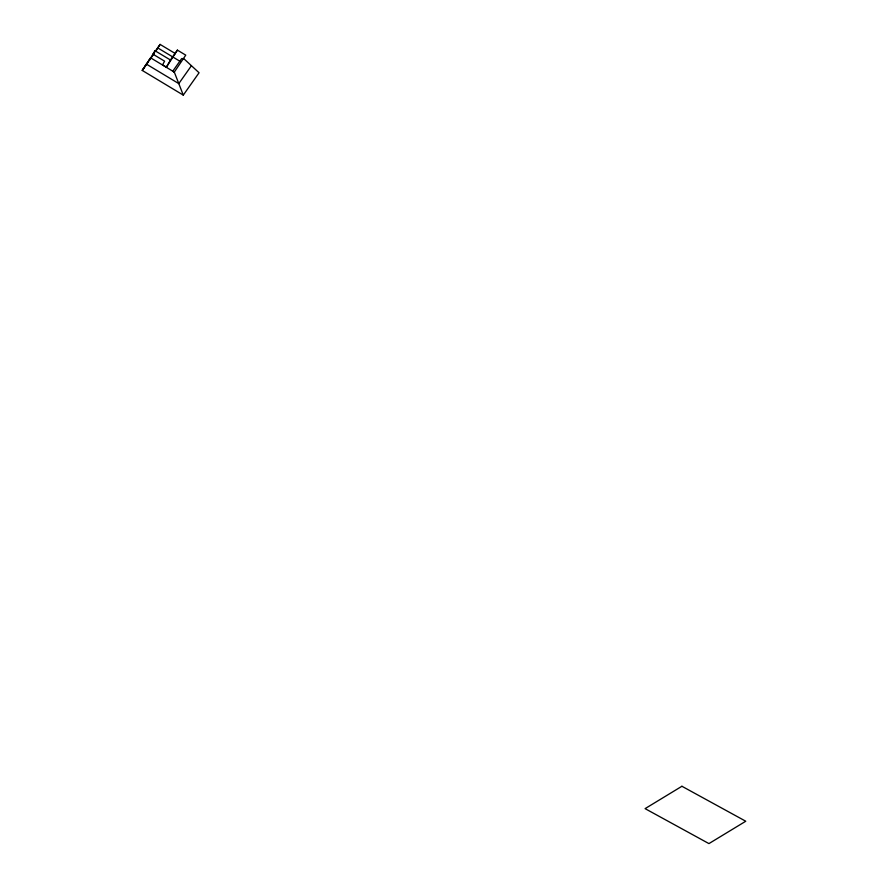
<?xml version="1.0" encoding="UTF-8"?>
<svg xmlns="http://www.w3.org/2000/svg" width="888" height="888" viewBox="0 0 888 888"><rect width="100%" height="100%" fill="white"/><g stroke="black" fill="none" stroke-linecap="round" stroke-linejoin="round"><path stroke-width="1.33" d="M145.388 65.967L146.42 64.136L178.788 83.605L191.431 65.712M149.051 60.595L155.078 50.771L170.429 59.995L177.4 50.128L185.747 55.145L174.292 72.095L183.283 95.116L199.067 72.761L183.783 58.652L181.696 58.553L172.794 71.162L174.292 72.095L150.594 57.831L142.235 70.43L183.283 95.116M177.4 50.128L166.4 67.177L162.548 64.857L164.602 61.183L153.113 54.279L155.078 50.771M155.655 51.437L160.084 44.4L175.436 53.635M166.4 67.177L170.429 59.995M153.113 54.279L160.084 44.4M148.54 61.505L142.235 70.43L150.694 57.875M149.328 60.395L154.068 53.669M158.02 48.074L180.542 61.616M681.917 786.269L645.088 808.635L708.935 843.6L745.765 821.234L681.917 786.269"/></g></svg>
